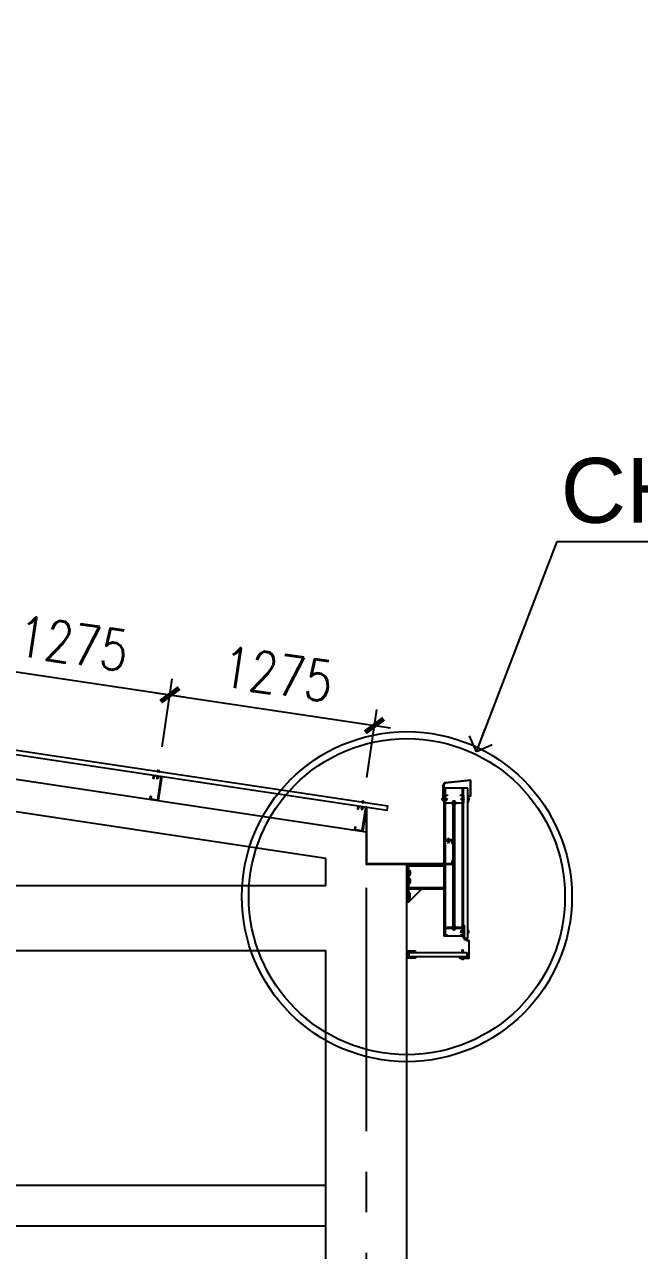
# Model space of a CAD drawing. Header units: inches. Extents: x 651127 to 1529722, y 768575 to 1021311.
# Drawn here: x 1069166 to 1072956, y 851147 to 858706 of the extents above; entities that cross this region are included whole.
import ezdxf
from ezdxf.enums import TextEntityAlignment as Align

# ---------------------------------------------------------------- set-up
doc = ezdxf.new("R2010")
doc.units = ezdxf.units.IN
doc.header["$LTSCALE"] = 1000
doc.header["$MEASUREMENT"] = 0
doc.linetypes.add('CENTER2', pattern=[1.125, 0.75, -0.125, 0.125, -0.125])
doc.layers.get('DEFPOINTS').update_dxf_attribs({"color": 8, "lineweight": 9})
for name, color, linetype in [('DWGshare.com_10', 7, 'Continuous'), ('DWGshare.com_19', 136, 'Continuous'), ('DWGshare.com_2', 147, 'Continuous'), ('DWGshare.com_3', 7, 'Continuous'), ('DWGshare.com_32', 253, 'Continuous'), ('DWGshare.com_33', 9, 'Continuous'), ('DWGshare.com_34', 1, 'Continuous'), ('DWGshare.com_35', 9, 'Continuous'), ('DWGshare.com_36', 2, 'Continuous'), ('DWGshare.com_4', 8, 'CENTER2')]:
    doc.layers.add(name, color=color, linetype=linetype)
doc.styles.add('DWGshare.com_14', font='romans.shx', dxfattribs={"width": 0.8})
doc.styles.add('DWGshare.com_4', font='romans.shx', dxfattribs={"width": 0.8})
doc.styles.add('DWGshare.com_6', font='VHELVEN.TTF')
doc.dimstyles.new('DWGshare.com_1', dxfattribs={"dimscale": 100, "dimtxt": 2.5, "dimasz": 1, "dimexe": 1, "dimexo": 1.5, "dimgap": 1, "dimtad": 1, "dimdec": 0, "dimzin": 0, "dimdsep": 46, "dimtxsty": 'DWGshare.com_4', "dimblk": 'DWGshare.com_1', "dimcen": 1.5, "dimdle": 1, "dimclrd": 256, "dimclre": 256, "dimclrt": 7, "dimadec": 0, "dimazin": 0, "dimtfac": 1, "dimtdec": 0, "dimtix": 1, "dimtmove": 2, "dimatfit": 3, "dimfxl": 1, "dimtolj": 1, "dimtzin": 0, "dimarcsym": 0})
doc.dimstyles.new('DWGshare.com_10', dxfattribs={"dimscale": 100, "dimtxt": 2.5, "dimasz": 1.5, "dimexe": 1.5, "dimexo": 1.5, "dimgap": 1, "dimtad": 1, "dimdec": 0, "dimzin": 0, "dimdsep": 46, "dimtxsty": 'DWGshare.com_14', "dimblk": 'DWGshare.com_1', "dimcen": 3, "dimdle": 1.5, "dimclrd": 252, "dimclre": 252, "dimclrt": 7, "dimadec": 0, "dimazin": 0, "dimtfac": 1, "dimtdec": 0, "dimtix": 1, "dimtmove": 2, "dimatfit": 3, "dimldrblk": 'DWGshare.com_13', "dimfxl": 1, "dimtolj": 1, "dimtzin": 0, "dimlwd": -1, "dimlwe": -1, "dimarcsym": 0})

# ---------------------------------------------------------------- blocks, each defined once
blk = doc.blocks.new('DWGshare.com_1')
at = {"color": 0, "linetype": 'ByBlock', "const_width": 0.3}
blk.add_lwpolyline([(-0.5, -0.5), (0.5, 0.5)], dxfattribs=at)
blk = doc.blocks.new('*D1242')
at = {"layer": 'DEFPOINTS', "color": 0, "transparency": 16777216}
for p in [(1070061.7, 854572.5), (1068730.7, 854293.7), (1069991.6, 854104.5)]:
    blk.add_point(p, dxfattribs=at)
at = {"layer": 'DWGshare.com_2', "lineweight": -2, "transparency": 16777216}
for p, q in [((1068752.9, 854442), (1068815.7, 854860.5)), ((1068702, 854776.4), (1070160.6, 854557.6)), ((1070013.8, 854252.9), (1070076.6, 854671.4))]:
    blk.add_line(p, q, dxfattribs=at)
at = {"layer": 'DWGshare.com_2', "lineweight": -2, "transparency": 16777216, "xscale": 100, "yscale": 100, "zscale": 100}
for p, rotation in [((1068800.8, 854761.6), 171.4692343901237), ((1070061.7, 854572.5), 351.4692343901237)]:
    blk.add_blockref('DWGshare.com_1', p, dxfattribs=dict(at, rotation=rotation))
at = {"layer": 'DWGshare.com_2', "color": 7, "transparency": 16777216, "insert": (1069464.7, 854889.5), "char_height": 250, "attachment_point": 5, "rotation": 351.46923, "style": 'DWGshare.com_4'}
blk.add_mtext('\\A1;1275', dxfattribs=at)
blk = doc.blocks.new('*D1243')
at = {"layer": 'DEFPOINTS', "color": 0, "transparency": 16777216}
for p in [(1071322.6, 854383.3), (1069991.6, 854104.5), (1071252.4, 853915.4)]:
    blk.add_point(p, dxfattribs=at)
at = {"layer": 'DWGshare.com_2', "lineweight": -2, "transparency": 16777216}
for p, q in [((1070013.8, 854252.9), (1070076.6, 854671.4)), ((1069962.8, 854587.3), (1071421.5, 854368.5)), ((1071274.7, 854063.7), (1071337.5, 854482.2))]:
    blk.add_line(p, q, dxfattribs=at)
at = {"layer": 'DWGshare.com_2', "lineweight": -2, "transparency": 16777216, "xscale": 100, "yscale": 100, "zscale": 100}
for p, rotation in [((1070061.7, 854572.5), 171.4692343901237), ((1071322.6, 854383.3), 351.4692343901237)]:
    blk.add_blockref('DWGshare.com_1', p, dxfattribs=dict(at, rotation=rotation))
at = {"layer": 'DWGshare.com_2', "color": 7, "transparency": 16777216, "insert": (1070725.6, 854700.4), "char_height": 250, "attachment_point": 5, "rotation": 351.46923, "style": 'DWGshare.com_4'}
blk.add_mtext('\\A1;1275', dxfattribs=at)
blk = doc.blocks.new('DWGshare.com_13')
at = {"color": 0, "linetype": 'ByBlock', "lineweight": -2}
for p, q in [((0, 0), (-1, 0)), ((-0.5, 0.5), (0, 0)), ((0, 0), (-0.5, -0.5))]:
    blk.add_line(p, q, dxfattribs=at)

msp = doc.modelspace()

# ---------------------------------------------------------------- linework, layer by layer
at = {"layer": 'DWGshare.com_3'}
for p, q in [((1039272.5, 858528.9), (1071272.5, 853728.9)), ((1071022.5, 853564.2), (1065047.5, 854460.4)), ((1071022.5, 853396.9), (1071022.5, 853564.2)), ((1071522.5, 843996.9), (1071522.5, 853528.5)), ((1065047.5, 853396.9), (1071022.5, 853396.9)), ((1065047.5, 852996.9), (1071022.5, 852996.9)), ((1071022.5, 843996.9), (1071022.5, 852996.9)), ((1071022.5, 851546.9), (1065047.5, 851546.9)), ((1071022.5, 851296.9), (1065047.5, 851296.9))]:
    msp.add_line(p, q, dxfattribs=at)
at = {"layer": 'DWGshare.com_32', "ltscale": 0.9}
for p, q in [((1071746.5, 853917.2), (1071746.5, 854017.9)), ((1071749.5, 854017.9), (1071749.5, 853772.1)), ((1071752.5, 853084), (1071752.5, 853996.9)), ((1071872.5, 853996.9), (1071752.5, 853996.9)), ((1071917.3, 854046.9), (1071758.2, 854030.9)), ((1071914.3, 854043.6), (1071758.5, 854027.9)), ((1071760.5, 853084), (1071760.5, 853996.9)), ((1071864.5, 853084), (1071864.5, 853996.9)), ((1071872.5, 853071.6), (1071872.5, 853996.9)), ((1071897.5, 853996.9), (1071872.5, 853996.9)), ((1071872.5, 853084), (1071872.5, 853996.9)), ((1071897.5, 853071.6), (1071897.5, 853996.9)), ((1071914.3, 853949.9), (1071914.3, 854043.6)), ((1071917.3, 853946.9), (1071917.3, 854046.9)), ((1071749.5, 853917.2), (1071746.5, 853917.2)), ((1071897.9, 853949.9), (1071897.9, 853908.7)), ((1071897.9, 853908.7), (1071900.9, 853908.7)), ((1071900.9, 853946.9), (1071900.9, 853908.7)), ((1071532.5, 853524.5), (1071522.5, 853524.5)), ((1071752.5, 853524.5), (1071532.5, 853524.5)), ((1071532.5, 853524.5), (1071532.5, 853294.5)), ((1071533.2, 853466.5), (1071521, 853466.5)), ((1071533.2, 853482.5), (1071521.4, 853482.5)), ((1071752.5, 853516.5), (1071532.5, 853516.5)), ((1071532.5, 853460.8), (1071532.5, 853488.3)), ((1071533.2, 853488.3), (1071532.5, 853488.3)), ((1071533.2, 853460.8), (1071532.5, 853460.8)), ((1071533.2, 853490.5), (1071542.1, 853490.5)), ((1071533.2, 853458.5), (1071533.2, 853490.5)), ((1071542.1, 853482), (1071533.2, 853482)), ((1071542.1, 853467), (1071533.2, 853467)), ((1071542.1, 853458.5), (1071533.2, 853458.5)), ((1071543.8, 853486.3), (1071543.8, 853462.8)), ((1071533.2, 853416.5), (1071521, 853416.5)), ((1071533.2, 853432.5), (1071521.4, 853432.5)), ((1071532.5, 853410.8), (1071532.5, 853438.3)), ((1071533.2, 853438.3), (1071532.5, 853438.3)), ((1071533.2, 853410.8), (1071532.5, 853410.8)), ((1071752.5, 853382.5), (1071532.5, 853382.5)), ((1071752.5, 853374.5), (1071532.5, 853374.5)), ((1071532.5, 853294.5), (1071612.5, 853374.5)), ((1071533.2, 853440.5), (1071542.1, 853440.5)), ((1071533.2, 853408.5), (1071533.2, 853440.5)), ((1071542.1, 853432), (1071533.2, 853432)), ((1071542.1, 853417), (1071533.2, 853417)), ((1071542.1, 853408.5), (1071533.2, 853408.5)), ((1071543.8, 853436.3), (1071543.8, 853412.8)), ((1071533.2, 853342.5), (1071521, 853342.5)), ((1071533.2, 853326.5), (1071521.4, 853326.5)), ((1071532.5, 853294.5), (1071522.5, 853294.5)), ((1071533.2, 853348.3), (1071532.5, 853348.3)), ((1071532.5, 853348.3), (1071532.5, 853320.8)), ((1071533.2, 853320.8), (1071532.5, 853320.8)), ((1071533.2, 853350.5), (1071533.2, 853318.5)), ((1071542.1, 853350.5), (1071533.2, 853350.5)), ((1071542.1, 853342), (1071533.2, 853342)), ((1071542.1, 853327), (1071533.2, 853327)), ((1071533.2, 853318.5), (1071542.1, 853318.5)), ((1071543.8, 853322.8), (1071543.8, 853346.3)), ((1071872.5, 853084), (1071752.5, 853084)), ((1071872.5, 853071.6), (1071897.5, 853071.6)), ((1071534.1, 852984), (1071892.4, 852984)), ((1071534.1, 852984), (1071534.1, 852959)), ((1071534.1, 852959), (1071892.4, 852959)), ((1071892.4, 852984), (1071892.4, 852959))]:
    msp.add_line(p, q, dxfattribs=at)
at = {"layer": 'DWGshare.com_32', "ltscale": 100}
for p, q in [((1071914.3, 853949.9), (1071897.9, 853949.9)), ((1071917.3, 853946.9), (1071900.9, 853946.9)), ((1071522.5, 852994.5), (1071575.5, 852994.5)), ((1071522.5, 852948.5), (1071522.5, 852994.5)), ((1071575.5, 852994.5), (1071575.5, 852991.5)), ((1071575.5, 852948.5), (1071522.5, 852948.5)), ((1071525.5, 852951.5), (1071525.5, 852991.5)), ((1071525.5, 852991.5), (1071575.5, 852991.5)), ((1071575.5, 852951.5), (1071525.5, 852951.5)), ((1071575.5, 852951.5), (1071575.5, 852948.5))]:
    msp.add_line(p, q, dxfattribs=at)
at = {"layer": 'DWGshare.com_32', "ltscale": 0.9}
for points in [[(1069945.8, 853948.1), (1069943.3, 853931.3), (1069986.8, 853924.8), (1070008.2, 854067.2), (1069964.7, 854073.7), (1069962.2, 854056.9), (1069959.2, 854057.4), (1069962.2, 854077.2), (1070011.6, 854069.7), (1069989.4, 853921.4), (1069939.9, 853928.8), (1069942.9, 853948.6)], [(1071772.5, 853951.3), (1071755.5, 853951.3), (1071755.5, 853907.3), (1071869.5, 853907.3), (1071869.5, 853951.3), (1071852.5, 853951.3), (1071852.5, 853954.3), (1071872.5, 853954.3), (1071872.5, 853904.3), (1071752.5, 853904.3), (1071752.5, 853954.3), (1071772.5, 853954.3)], [(1071206.7, 853759), (1071204.2, 853742.2), (1071247.7, 853735.7), (1071269.1, 853878.1), (1071225.6, 853884.6), (1071223.1, 853867.8), (1071220.1, 853868.2), (1071223.1, 853888), (1071272.5, 853880.6), (1071250.3, 853732.3), (1071200.8, 853739.7), (1071203.8, 853759.5)], [(1071799.5, 853548.5), (1071799.5, 853531.5), (1071755.5, 853531.5), (1071755.5, 853675.5), (1071799.5, 853675.5), (1071799.5, 853658.5), (1071802.5, 853658.5), (1071802.5, 853678.5), (1071752.5, 853678.5), (1071752.5, 853528.5), (1071802.5, 853528.5), (1071802.5, 853548.5)], [(1071878, 853067.6), (1071878, 853147.7), (1071875, 853147.7), (1071875, 853065.7), (1071904.1, 853052.9), (1071904.1, 852952.9), (1071850.3, 852952.9), (1071846.2, 852959), (1071843.7, 852957.3), (1071848.8, 852949.9), (1071907.1, 852949.9), (1071907.1, 853054.9)], [(1071772.5, 853090.1), (1071755.5, 853090.1), (1071755.5, 853134.1), (1071869.5, 853134.1), (1071869.5, 853090.1), (1071852.5, 853090.1), (1071852.5, 853087.1), (1071872.5, 853087.1), (1071872.5, 853137.1), (1071752.5, 853137.1), (1071752.5, 853087.1), (1071772.5, 853087.1)]]:
    msp.add_lwpolyline(points, close=True, dxfattribs=at)
msp.add_lwpolyline([(1071272.5, 853880.6), (1071272.5, 853528.5), (1071752.5, 853528.5), (1071752.5, 853946.9), (1071749.5, 853946.9), (1071749.5, 853531.5), (1071275.5, 853531.5), (1071275.5, 853880.6), (1071272.5, 853880.6)], dxfattribs=at)
for centre, radius, start, end in [((1071759.5, 854017.9), 13, 95.75881, 180), ((1071759.5, 854017.9), 10, 95.75881, 180), ((1071537.9, 853486.3), 5.95, 314.51051, 45.48949), ((1071527.1, 853474.5), 16.7, 333.32156, 26.67844), ((1071537.9, 853462.8), 5.95, 314.51051, 45.48949), ((1071543.8, 853482), 6.866e-13, 214.3461, 208.21321), ((1071537.9, 853436.3), 5.95, 314.51051, 45.48949), ((1071527.1, 853424.5), 16.7, 333.32156, 26.67844), ((1071537.9, 853412.8), 5.95, 314.51051, 45.48949), ((1071543.8, 853432), 6.866e-13, 214.3461, 208.21321), ((1071537.9, 853346.3), 5.95, 314.51051, 45.48949), ((1071527.1, 853334.5), 16.7, 333.32156, 26.67844), ((1071537.9, 853322.8), 5.95, 314.51051, 45.48949), ((1071543.8, 853327), 6.866e-13, 151.78679, 145.6539)]:
    msp.add_arc(centre, radius, start, end, dxfattribs=at)
at = {"layer": 'DWGshare.com_33', "color": 5}
msp.add_lwpolyline([(1039272.5, 858680.6), (1071401.1, 853861.3), (1071404.8, 853886), (1039272.5, 858705.9)], dxfattribs=at)
at = {"layer": 'DWGshare.com_34', "ltscale": 100}
for radius in [1017.4, 974.7]:
    msp.add_circle((1071522.5, 853328.2), radius, dxfattribs=at)
at = {"layer": 'DWGshare.com_35'}
for p, q in [((1069981.9, 854065.7), (1069980.6, 854057.1)), ((1069980.6, 854057.1), (1069983.8, 854052.8)), ((1069980.6, 854057.1), (1069981.8, 854056.9)), ((1069981.5, 854066.2), (1069982, 854066.6)), ((1069981.5, 854066.2), (1069983.1, 854065.7)), ((1069981.5, 854066.2), (1069981.9, 854065.7)), ((1069981.6, 854068.4), (1069982.4, 854069)), ((1069981.6, 854068.4), (1069990.3, 854065.5)), ((1069981.6, 854068.4), (1069982.2, 854067.6)), ((1069983.1, 854065.7), (1069981.8, 854056.9)), ((1069981.8, 854056.9), (1069983.8, 854052.8)), ((1069981.9, 854070.7), (1069982.3, 854071)), ((1069981.9, 854070.7), (1069990.6, 854067.7)), ((1069981.9, 854070.7), (1069982.5, 854069.8)), ((1069983.1, 854065.7), (1069981.9, 854065.7)), ((1069982.2, 854067.6), (1069982, 854066.6)), ((1069983.1, 854065.7), (1069982, 854066.6)), ((1069982.2, 854067.6), (1069989.4, 854064.9)), ((1069982.5, 854069.8), (1069982.4, 854069)), ((1069982.4, 854069), (1069989.6, 854066.3)), ((1069982.5, 854069.8), (1069989.8, 854067.1)), ((1069983.1, 854065.7), (1069983.8, 854052.8)), ((1069983.8, 854100.2), (1069983.7, 854099.5)), ((1069983.7, 854099.5), (1069997.6, 854097.4)), ((1069983.8, 854100.2), (1069997.7, 854098.1)), ((1069988.1, 854055.9), (1069983.8, 854052.8)), ((1069985.2, 854104.8), (1069984.5, 854100.1)), ((1069984.5, 854070.6), (1069990, 854068.6)), ((1069985.3, 854099.2), (1069985.3, 854099)), ((1069985.3, 854099), (1069995.9, 854097.4)), ((1069996.1, 854103.9), (1069987, 854105.2)), ((1069988.5, 854104.3), (1069987.8, 854099.6)), ((1069989.4, 854064.9), (1069988.1, 854055.9)), ((1069990.3, 854065.5), (1069989.4, 854064.9)), ((1069989.8, 854067.1), (1069989.6, 854066.3)), ((1069990.3, 854065.5), (1069989.6, 854066.3)), ((1069990.6, 854067.7), (1069989.8, 854067.1)), ((1069990.1, 854069.4), (1069990, 854068.6)), ((1069990.6, 854067.7), (1069990, 854068.6)), ((1069990.6, 854069.7), (1069990.1, 854069.4)), ((1069994.4, 854103.4), (1069993.7, 854098.7)), ((1069996, 854097.6), (1069995.9, 854097.4)), ((1069997, 854098.2), (1069997.7, 854102.9)), ((1069997.6, 854097.4), (1069997.7, 854098.1)), ((1071244.7, 853911.1), (1071244.6, 853910.3)), ((1071244.6, 853910.3), (1071258.5, 853908.3)), ((1071244.7, 853911.1), (1071258.6, 853909)), ((1071246.1, 853915.6), (1071245.4, 853911)), ((1071246.2, 853910.1), (1071246.1, 853909.8)), ((1071246.1, 853909.8), (1071256.8, 853908.2)), ((1071257, 853914.7), (1071247.9, 853916.1)), ((1071249.4, 853915.1), (1071248.7, 853910.5)), ((1071255.3, 853914.3), (1071254.6, 853909.6)), ((1071256.9, 853908.5), (1071256.8, 853908.2)), ((1071257.9, 853909.1), (1071258.6, 853913.8)), ((1071258.5, 853908.3), (1071258.6, 853909)), ((1071740.1, 853924.7), (1071740.1, 853933.9)), ((1071740.8, 853935.6), (1071745.5, 853935.6)), ((1071740.8, 853932.3), (1071745.5, 853932.3)), ((1071740.8, 853926.3), (1071745.5, 853926.3)), ((1071745.5, 853923), (1071740.8, 853923)), ((1071745.5, 853936.3), (1071745.5, 853922.2)), ((1071745.5, 853936.3), (1071746.2, 853936.3)), ((1071746.2, 853922.2), (1071745.5, 853922.2)), ((1071746.2, 853936.3), (1071746.2, 853922.2)), ((1071746.2, 853934.7), (1071746.5, 853934.7)), ((1071746.2, 853923.9), (1071746.5, 853923.9)), ((1071746.5, 853934.7), (1071746.5, 853923.9)), ((1071756.2, 853933.8), (1071755.9, 853933.5)), ((1071755.9, 853931.3), (1071757.1, 853925.5)), ((1071755.9, 853925.1), (1071756.3, 853925.5)), ((1071756.2, 853933.8), (1071757.8, 853924.8)), ((1071756.2, 853933.8), (1071756.9, 853933.1)), ((1071756.3, 853925.5), (1071757.1, 853925.5)), ((1071756.9, 853933.1), (1071758.5, 853925.5)), ((1071756.9, 853933.1), (1071757.7, 853933.1)), ((1071757.8, 853924.8), (1071757.1, 853925.5)), ((1071758.5, 853933.8), (1071757.7, 853933.1)), ((1071757.7, 853933.1), (1071759.3, 853925.5)), ((1071757.8, 853924.8), (1071758.5, 853925.5)), ((1071758.5, 853933.8), (1071760.1, 853924.8)), ((1071758.5, 853933.8), (1071759.2, 853933.1)), ((1071758.5, 853925.5), (1071759.3, 853925.5)), ((1071759.2, 853933.1), (1071760.8, 853925.5)), ((1071759.2, 853933.1), (1071760.3, 853933.1)), ((1071760.1, 853924.8), (1071759.3, 853925.5)), ((1071760.1, 853924.8), (1071760.8, 853925.5)), ((1071760.7, 853933.5), (1071760.3, 853933.1)), ((1071761, 853931.9), (1071760.3, 853933.1)), ((1071760.7, 853933.5), (1071761, 853931.9)), ((1071760.7, 853933.5), (1071761.1, 853933.1)), ((1071760.8, 853925.5), (1071769.9, 853925.5)), ((1071761, 853931.9), (1071761.1, 853933.1)), ((1071761, 853931.9), (1071773.7, 853929.3)), ((1071761, 853931.9), (1071769.9, 853931.9)), ((1071761.1, 853933.1), (1071769.9, 853933.1)), ((1071769.9, 853933.1), (1071773.7, 853929.3)), ((1071769.9, 853933.1), (1071769.9, 853931.9)), ((1071769.9, 853931.9), (1071773.7, 853929.3)), ((1071769.9, 853925.5), (1071773.7, 853929.3)), ((1071858.7, 853933.1), (1071854.9, 853929.3)), ((1071858.7, 853931.9), (1071854.9, 853929.3)), ((1071867.6, 853931.9), (1071854.9, 853929.3)), ((1071858.7, 853925.5), (1071854.9, 853929.3)), ((1071858.7, 853933.1), (1071858.7, 853931.9)), ((1071867.5, 853933.1), (1071858.7, 853933.1)), ((1071867.6, 853931.9), (1071858.7, 853931.9)), ((1071867.8, 853925.5), (1071858.7, 853925.5)), ((1071867.9, 853933.5), (1071867.5, 853933.1)), ((1071867.6, 853931.9), (1071867.5, 853933.1)), ((1071867.9, 853933.5), (1071867.6, 853931.9)), ((1071867.6, 853931.9), (1071868.3, 853933.1)), ((1071869.4, 853933.1), (1071867.8, 853925.5)), ((1071868.5, 853924.8), (1071867.8, 853925.5)), ((1071867.9, 853933.5), (1071868.3, 853933.1)), ((1071869.4, 853933.1), (1071868.3, 853933.1)), ((1071870.1, 853933.8), (1071868.5, 853924.8)), ((1071868.5, 853924.8), (1071869.3, 853925.5)), ((1071870.9, 853933.1), (1071869.3, 853925.5)), ((1071870.1, 853925.5), (1071869.3, 853925.5)), ((1071870.1, 853933.8), (1071869.4, 853933.1)), ((1071870.1, 853933.8), (1071870.9, 853933.1)), ((1071871.7, 853933.1), (1071870.1, 853925.5)), ((1071870.8, 853924.8), (1071870.1, 853925.5)), ((1071872.4, 853933.8), (1071870.8, 853924.8)), ((1071870.8, 853924.8), (1071871.5, 853925.5)), ((1071871.7, 853933.1), (1071870.9, 853933.1)), ((1071872.7, 853931.3), (1071871.5, 853925.5)), ((1071872.3, 853925.5), (1071871.5, 853925.5)), ((1071872.4, 853933.8), (1071871.7, 853933.1)), ((1071872.7, 853925.1), (1071872.3, 853925.5)), ((1071872.4, 853933.8), (1071872.7, 853933.5)), ((1071901.1, 853934.7), (1071900.9, 853934.7)), ((1071900.9, 853934.7), (1071900.9, 853923.9)), ((1071901.1, 853923.9), (1071900.9, 853923.9)), ((1071901.9, 853936.3), (1071901.1, 853936.3)), ((1071901.1, 853936.3), (1071901.1, 853922.2)), ((1071901.1, 853922.2), (1071901.9, 853922.2)), ((1071901.9, 853936.3), (1071901.9, 853922.2)), ((1071906.6, 853935.6), (1071901.9, 853935.6)), ((1071906.6, 853932.3), (1071901.9, 853932.3)), ((1071906.6, 853926.3), (1071901.9, 853926.3)), ((1071901.9, 853923), (1071906.6, 853923)), ((1071907.3, 853924.7), (1071907.3, 853933.9)), ((1071242.8, 853876.6), (1071241.5, 853867.9)), ((1071241.5, 853867.9), (1071244.7, 853863.6)), ((1071241.5, 853867.9), (1071242.7, 853867.7)), ((1071242.4, 853877.1), (1071242.9, 853877.4)), ((1071242.4, 853877.1), (1071244, 853876.5)), ((1071242.4, 853877.1), (1071242.8, 853876.6)), ((1071242.5, 853879.3), (1071243.3, 853879.9)), ((1071242.5, 853879.3), (1071251.1, 853876.4)), ((1071242.5, 853879.3), (1071243.1, 853878.5)), ((1071244, 853876.5), (1071242.7, 853867.7)), ((1071242.7, 853867.7), (1071244.7, 853863.6)), ((1071242.8, 853881.5), (1071243.2, 853881.8)), ((1071242.8, 853881.5), (1071251.5, 853878.6)), ((1071242.8, 853881.5), (1071243.4, 853880.7)), ((1071244, 853876.5), (1071242.8, 853876.6)), ((1071243.1, 853878.5), (1071242.9, 853877.4)), ((1071244, 853876.5), (1071242.9, 853877.4)), ((1071243.1, 853878.5), (1071250.3, 853875.8)), ((1071243.4, 853880.7), (1071243.3, 853879.9)), ((1071243.3, 853879.9), (1071250.5, 853877.2)), ((1071243.4, 853880.7), (1071250.7, 853878)), ((1071244, 853876.5), (1071244.7, 853863.6)), ((1071249, 853866.8), (1071244.7, 853863.6)), ((1071245.4, 853881.5), (1071250.9, 853879.4)), ((1071250.3, 853875.8), (1071249, 853866.8)), ((1071251.1, 853876.4), (1071250.3, 853875.8)), ((1071250.7, 853878), (1071250.5, 853877.2)), ((1071251.1, 853876.4), (1071250.5, 853877.2)), ((1071251.5, 853878.6), (1071250.7, 853878)), ((1071251, 853880.2), (1071250.9, 853879.4)), ((1071251.5, 853878.6), (1071250.9, 853879.4)), ((1071251.5, 853880.6), (1071251, 853880.2)), ((1071784.6, 853679.6), (1071770.5, 853679.6)), ((1071784.6, 853678.8), (1071770.5, 853678.8)), ((1071782.9, 853678.5), (1071772.1, 853678.5)), ((1071772.9, 853685), (1071782.1, 853685)), ((1071782, 853675.2), (1071773, 853673.6)), ((1071782, 853673), (1071773, 853671.4)), ((1071779.5, 853675.5), (1071773.7, 853674.3)), ((1071781.3, 853674.5), (1071773.7, 853672.9)), ((1071781.3, 853673.7), (1071773.7, 853672.1)), ((1071781.3, 853672.2), (1071773.7, 853670.6)), ((1071780.5, 853684.3), (1071780.5, 853679.6)), ((1071782, 853675.2), (1071781.3, 853674.5)), ((1071781.3, 853674.5), (1071781.3, 853673.7)), ((1071782, 853673), (1071781.3, 853673.7)), ((1071782, 853673), (1071781.3, 853672.2)), ((1071781.3, 853672.2), (1071781.3, 853671.2)), ((1071782, 853675.2), (1071781.7, 853675.5)), ((1071782.9, 853678.8), (1071782.9, 853678.5)), ((1071783.8, 853684.3), (1071783.8, 853679.6)), ((1071784.6, 853679.6), (1071784.6, 853678.8)), ((1071773.7, 853661.5), (1071777.5, 853657.8)), ((1071780.1, 853670.4), (1071777.5, 853657.8)), ((1071781.3, 853661.5), (1071777.5, 853657.8)), ((1071780.1, 853661.5), (1071777.5, 853657.8)), ((1071780.1, 853670.4), (1071781.3, 853671.2)), ((1071781.7, 853670.7), (1071780.1, 853670.4)), ((1071780.1, 853670.4), (1071781.3, 853670.3)), ((1071780.1, 853670.4), (1071780.1, 853661.5)), ((1071781.3, 853661.5), (1071780.1, 853661.5)), ((1071781.7, 853670.7), (1071781.3, 853671.2)), ((1071781.7, 853670.7), (1071781.3, 853670.3)), ((1071781.3, 853670.3), (1071781.3, 853661.5)), ((1071855.4, 853115.9), (1071851.6, 853112.1)), ((1071864.3, 853114.6), (1071851.6, 853112.1)), ((1071855.4, 853114.6), (1071851.6, 853112.1)), ((1071855.4, 853108.3), (1071851.6, 853112.1)), ((1071864.1, 853115.9), (1071855.4, 853115.9)), ((1071855.4, 853115.9), (1071855.4, 853114.6)), ((1071864.3, 853114.6), (1071855.4, 853114.6)), ((1071864.4, 853108.3), (1071855.4, 853108.3)), ((1071864.5, 853116.3), (1071864.1, 853115.9)), ((1071864.3, 853114.6), (1071864.1, 853115.9)), ((1071864.5, 853116.3), (1071864.3, 853114.6)), ((1071864.3, 853114.6), (1071865, 853115.9)), ((1071866.1, 853115.9), (1071864.4, 853108.3)), ((1071865.2, 853107.6), (1071864.4, 853108.3)), ((1071864.5, 853116.3), (1071865, 853115.9)), ((1071866.1, 853115.9), (1071865, 853115.9)), ((1071866.8, 853116.6), (1071865.2, 853107.6)), ((1071865.2, 853107.6), (1071865.9, 853108.3)), ((1071867.5, 853115.9), (1071865.9, 853108.3)), ((1071866.7, 853108.3), (1071865.9, 853108.3)), ((1071866.8, 853116.6), (1071866.1, 853115.9)), ((1071868.3, 853115.9), (1071866.7, 853108.3)), ((1071867.4, 853107.6), (1071866.7, 853108.3)), ((1071866.8, 853116.6), (1071867.5, 853115.9)), ((1071869, 853116.6), (1071867.4, 853107.6)), ((1071867.4, 853107.6), (1071868.1, 853108.3)), ((1071868.3, 853115.9), (1071867.5, 853115.9)), ((1071869.4, 853114.1), (1071868.1, 853108.3)), ((1071868.9, 853108.3), (1071868.1, 853108.3)), ((1071869, 853116.6), (1071868.3, 853115.9)), ((1071869.4, 853107.9), (1071868.9, 853108.3)), ((1071869, 853116.6), (1071869.4, 853116.2)), ((1071897.5, 853117.5), (1071897.5, 853106.7)), ((1071897.8, 853117.5), (1071897.5, 853117.5)), ((1071897.8, 853106.7), (1071897.5, 853106.7)), ((1071897.8, 853119.1), (1071897.8, 853105)), ((1071898.5, 853119.1), (1071897.8, 853119.1)), ((1071897.8, 853105), (1071898.5, 853105)), ((1071898.5, 853119.1), (1071898.5, 853105)), ((1071903.2, 853118.4), (1071898.5, 853118.4)), ((1071903.2, 853115), (1071898.5, 853115)), ((1071903.2, 853109.1), (1071898.5, 853109.1)), ((1071898.5, 853105.8), (1071903.2, 853105.8)), ((1071903.9, 853107.5), (1071903.9, 853116.7)), ((1071862.7, 852998), (1071866.5, 853001.8)), ((1071862.7, 852988.9), (1071862.7, 852998)), ((1071870.3, 852998), (1071866.5, 853001.8)), ((1071869.1, 852998), (1071866.5, 853001.8)), ((1071869.1, 852989.1), (1071866.5, 853001.8)), ((1071870.3, 852998), (1071869.1, 852998)), ((1071869.1, 852989.1), (1071869.1, 852998)), ((1071870.3, 852989.2), (1071870.3, 852998)), ((1071525.8, 852976.9), (1071525.5, 852976.9)), ((1071525.5, 852976.9), (1071525.5, 852966.1)), ((1071525.8, 852966.1), (1071525.5, 852966.1)), ((1071526.5, 852978.5), (1071525.8, 852978.5)), ((1071525.8, 852978.5), (1071525.8, 852964.4)), ((1071525.8, 852964.4), (1071526.5, 852964.4)), ((1071526.5, 852978.5), (1071526.5, 852964.4)), ((1071531.2, 852977.8), (1071526.5, 852977.8)), ((1071531.2, 852974.4), (1071526.5, 852974.4)), ((1071531.2, 852968.5), (1071526.5, 852968.5)), ((1071526.5, 852965.2), (1071531.2, 852965.2)), ((1071531.9, 852966.8), (1071531.9, 852976.1)), ((1071873.6, 852949.6), (1071859.5, 852949.6)), ((1071859.5, 852949.6), (1071859.5, 852948.9)), ((1071873.6, 852948.9), (1071859.5, 852948.9)), ((1071860.2, 852948.9), (1071860.2, 852944.2)), ((1071861.1, 852949.6), (1071861.1, 852949.9)), ((1071871.9, 852949.9), (1071861.1, 852949.9)), ((1071861.9, 852943.5), (1071871.2, 852943.5)), ((1071862, 852988.2), (1071862.7, 852988.9)), ((1071862, 852988.2), (1071862.7, 852987.4)), ((1071871, 852986.6), (1071862, 852988.2)), ((1071862, 852985.9), (1071862.7, 852986.6)), ((1071862, 852985.9), (1071862.7, 852985.2)), ((1071871, 852984.3), (1071862, 852985.9)), ((1071862.3, 852984), (1071862.7, 852984.4)), ((1071870.3, 852987.3), (1071862.7, 852988.9)), ((1071862.7, 852986.6), (1071862.7, 852987.4)), ((1071870.3, 852985.8), (1071862.7, 852987.4)), ((1071870.3, 852985), (1071862.7, 852986.6)), ((1071862.7, 852984.4), (1071862.7, 852985.2)), ((1071868.5, 852984), (1071862.7, 852985.2)), ((1071863.6, 852944.2), (1071863.6, 852948.9)), ((1071869.1, 852989.1), (1071870.3, 852989.2)), ((1071870.7, 852988.8), (1071869.1, 852989.1)), ((1071869.1, 852989.1), (1071870.3, 852988.4)), ((1071869.5, 852944.2), (1071869.5, 852948.9)), ((1071870.7, 852988.8), (1071870.3, 852989.2)), ((1071870.7, 852988.8), (1071870.3, 852988.4)), ((1071870.3, 852987.3), (1071870.3, 852988.4)), ((1071871, 852986.6), (1071870.3, 852987.3)), ((1071871, 852986.6), (1071870.3, 852985.8)), ((1071870.3, 852985), (1071870.3, 852985.8)), ((1071871, 852984.3), (1071870.3, 852985)), ((1071871, 852984.3), (1071870.7, 852984)), ((1071871.9, 852949.6), (1071871.9, 852949.9)), ((1071872.8, 852944.2), (1071872.8, 852948.9)), ((1071873.6, 852948.9), (1071873.6, 852949.6))]:
    msp.add_line(p, q, dxfattribs=at)
for centre, radius, start, end in [((1069986.6, 854102.9), 2.34, 35.97974, 126.95873), ((1069990.6, 854098), 6.58, 54.79079, 108.14767), ((1069995.8, 854101.5), 2.34, 35.97974, 126.95873), ((1069994.5, 854104.1), 2.703e-13, 233.25602, 227.12314), ((1071247.5, 853913.8), 2.34, 35.97974, 126.95873), ((1071251.5, 853908.9), 6.58, 54.79079, 108.14767), ((1071256.7, 853912.4), 2.34, 35.97974, 126.95873), ((1071255.4, 853915), 2.703e-13, 233.25602, 227.12314), ((1071742.4, 853933.9), 2.34, 134.51051, 225.48949), ((1071746.7, 853929.3), 6.58, 153.32156, 206.67844), ((1071740.1, 853926.3), 2.703e-13, 34.3461, 28.21321), ((1071742.4, 853924.7), 2.34, 134.51051, 225.48949), ((1071905, 853933.9), 2.34, 314.51051, 45.48949), ((1071900.7, 853929.3), 6.58, 333.32156, 26.67844), ((1071905, 853924.7), 2.34, 314.51051, 45.48949), ((1071907.3, 853926.3), 2.703e-13, 151.78679, 145.6539), ((1071777.5, 853678.4), 6.58, 63.32156, 116.67844), ((1071782.1, 853682.6), 2.34, 44.51051, 135.48949), ((1071901.6, 853116.7), 2.34, 314.51051, 45.48949), ((1071897.4, 853112.1), 6.58, 333.32156, 26.67844), ((1071901.6, 853107.5), 2.34, 314.51051, 45.48949), ((1071903.9, 853109.1), 2.703e-13, 151.78679, 145.6539), ((1071529.6, 852976.1), 2.34, 314.51051, 45.48949), ((1071525.4, 852971.5), 6.58, 333.32156, 26.67844), ((1071529.6, 852966.8), 2.34, 314.51051, 45.48949), ((1071531.9, 852968.5), 2.703e-13, 151.78679, 145.6539), ((1071861.9, 852945.8), 2.34, 224.51051, 315.48949), ((1071866.5, 852950.1), 6.58, 243.32156, 296.67844), ((1071863.6, 852943.5), 2.703e-13, 61.78679, 55.6539), ((1071871.2, 852945.8), 2.34, 224.51051, 315.48949)]:
    msp.add_arc(centre, radius, start, end, dxfattribs=at)
for points in [[(1069983.1, 854065.7), (1069983.6, 854065.9), (1069985.2, 854066.9), (1069988.3, 854065.1), (1069988.8, 854062.2), (1069988.7, 854060.7), (1069988.7, 854060.1)], [(1071761, 853931.9), (1071760.6, 853931.5), (1071759.4, 853930), (1071760.8, 853926.6), (1071763.6, 853925.7), (1071765.1, 853925.6), (1071765.7, 853925.5)], [(1071867.6, 853931.9), (1071868, 853931.5), (1071869.2, 853930), (1071867.8, 853926.6), (1071865, 853925.7), (1071863.5, 853925.6), (1071862.9, 853925.5)], [(1071244, 853876.5), (1071244.5, 853876.8), (1071246.1, 853877.8), (1071249.2, 853875.9), (1071249.7, 853873.1), (1071249.6, 853871.6), (1071249.6, 853871)], [(1071780.1, 853670.4), (1071779.7, 853670.8), (1071778.2, 853672), (1071774.9, 853670.6), (1071773.9, 853667.9), (1071773.8, 853666.3), (1071773.7, 853665.8)], [(1071864.3, 853114.6), (1071864.6, 853114.2), (1071865.8, 853112.8), (1071864.4, 853109.4), (1071861.7, 853108.5), (1071860.2, 853108.4), (1071859.6, 853108.3)], [(1071869.1, 852989.1), (1071868.7, 852988.7), (1071867.3, 852987.5), (1071863.9, 852988.9), (1071862.9, 852991.7), (1071862.8, 852993.2), (1071862.7, 852993.8)]]:
    msp.add_open_spline(points, degree=3, knots=[0, 0, 0, 0, 1.523162, 5.467541, 8.216002, 10.013892, 10.013892, 10.013892, 10.013892], dxfattribs=at)
at = {"layer": 'DWGshare.com_36'}
for p, q in [((1071802.9, 853913.3), (1071802.9, 853907.7)), ((1071802.9, 853907.7), (1071822.9, 853907.7)), ((1071802.9, 853903.9), (1071822.9, 853903.9)), ((1071802.9, 853898.3), (1071802.9, 853903.9)), ((1071820.2, 853914.4), (1071805.5, 853914.4)), ((1071807.9, 853915.7), (1071808.5, 853916.4)), ((1071807.9, 853915.7), (1071808.5, 853915.1)), ((1071807.9, 853914.5), (1071808.5, 853915.1)), ((1071807.9, 853914.5), (1071808, 853914.4)), ((1071808.2, 853913.3), (1071808.2, 853907.7)), ((1071808.2, 853898.3), (1071808.2, 853903.9)), ((1071808.5, 853917.2), (1071817.1, 853917.2)), ((1071808.5, 853916.4), (1071808.5, 853917.2)), ((1071812.9, 853916.9), (1071808.5, 853916.4)), ((1071817.2, 853916.1), (1071808.5, 853915.1)), ((1071817.2, 853914.9), (1071813, 853914.4)), ((1071817.6, 853916.4), (1071817.1, 853917.2)), ((1071817.6, 853916.4), (1071817.2, 853916.1)), ((1071817.9, 853915.5), (1071817.2, 853916.1)), ((1071817.9, 853915.5), (1071817.2, 853914.9)), ((1071817.7, 853914.4), (1071817.2, 853914.9)), ((1071817.6, 853913.3), (1071817.6, 853907.7)), ((1071817.6, 853898.3), (1071817.6, 853903.9)), ((1071822.9, 853907.7), (1071822.9, 853913.3)), ((1071822.9, 853903.9), (1071822.9, 853898.3)), ((1071820.2, 853897.2), (1071805.5, 853897.2)), ((1071807.5, 853149.5), (1071807.5, 853897.2)), ((1071807.9, 853896.9), (1071808.2, 853897.2)), ((1071807.9, 853896.9), (1071808.5, 853896.3)), ((1071807.9, 853895.7), (1071808.5, 853896.3)), ((1071807.9, 853895.7), (1071808.5, 853895)), ((1071807.9, 853894.4), (1071808.5, 853895)), ((1071807.9, 853894.4), (1071808.5, 853893.8)), ((1071807.9, 853893.2), (1071808.5, 853893.8)), ((1071807.9, 853893.2), (1071808.5, 853892.5)), ((1071807.9, 853891.9), (1071808.5, 853892.5)), ((1071816.7, 853897.2), (1071808.5, 853896.3)), ((1071817.2, 853896), (1071808.5, 853895)), ((1071817.2, 853894.8), (1071808.5, 853893.8)), ((1071817.2, 853893.5), (1071808.5, 853892.5)), ((1071817.2, 853892.3), (1071811, 853891.7)), ((1071817.9, 853896.7), (1071817.2, 853896)), ((1071817.9, 853895.4), (1071817.2, 853896)), ((1071817.9, 853895.4), (1071817.2, 853894.8)), ((1071817.9, 853894.2), (1071817.2, 853894.8)), ((1071817.9, 853894.2), (1071817.2, 853893.5)), ((1071817.9, 853892.9), (1071817.2, 853893.5)), ((1071817.9, 853892.9), (1071817.2, 853892.3)), ((1071817.9, 853891.7), (1071817.2, 853892.3)), ((1071817.9, 853896.7), (1071817.3, 853897.2)), ((1071817.5, 853149.7), (1071817.5, 853891.7)), ((1071802.5, 853143.1), (1071802.5, 853137.5)), ((1071819.9, 853144.2), (1071805.2, 853144.2)), ((1071807.5, 853149.5), (1071808.1, 853148.8)), ((1071807.5, 853148.2), (1071808.1, 853148.8)), ((1071807.5, 853148.2), (1071808.1, 853147.6)), ((1071807.5, 853147), (1071808.1, 853147.6)), ((1071807.5, 853147), (1071808.1, 853146.3)), ((1071807.5, 853145.7), (1071808.1, 853146.3)), ((1071807.5, 853145.7), (1071808.1, 853145.1)), ((1071807.5, 853144.5), (1071808.1, 853145.1)), ((1071807.5, 853144.5), (1071807.8, 853144.2)), ((1071807.8, 853143.1), (1071807.8, 853137.5)), ((1071816.9, 853147.8), (1071808.1, 853148.8)), ((1071816.9, 853146.6), (1071808.1, 853147.6)), ((1071816.9, 853145.3), (1071808.1, 853146.3)), ((1071816.3, 853144.2), (1071808.1, 853145.1)), ((1071816.9, 853149.1), (1071810.6, 853149.7)), ((1071817.5, 853149.7), (1071816.9, 853149.1)), ((1071817.5, 853148.5), (1071816.9, 853149.1)), ((1071817.5, 853148.5), (1071816.9, 853147.8)), ((1071817.5, 853147.2), (1071816.9, 853147.8)), ((1071817.5, 853147.2), (1071816.9, 853146.6)), ((1071817.5, 853146), (1071816.9, 853146.6)), ((1071817.5, 853146), (1071816.9, 853145.3)), ((1071817.5, 853144.7), (1071816.9, 853145.3)), ((1071817.5, 853144.7), (1071816.9, 853144.2)), ((1071817.2, 853143.1), (1071817.2, 853137.5)), ((1071822.5, 853137.5), (1071822.5, 853143.1)), ((1071802.5, 853137.5), (1071822.5, 853137.5)), ((1071802.5, 853133.7), (1071822.5, 853133.7)), ((1071802.5, 853128.1), (1071802.5, 853133.7)), ((1071819.9, 853127), (1071805.2, 853127)), ((1071807.5, 853126.9), (1071807.6, 853127)), ((1071807.5, 853126.9), (1071808.1, 853126.3)), ((1071807.5, 853125.6), (1071808.1, 853126.3)), ((1071807.5, 853125.6), (1071808.1, 853125)), ((1071807.8, 853128.1), (1071807.8, 853133.7)), ((1071816.9, 853125.3), (1071808.1, 853126.3)), ((1071808.1, 853125), (1071808.1, 853124.1)), ((1071812.5, 853124.5), (1071808.1, 853125)), ((1071808.1, 853124.1), (1071816.7, 853124.1)), ((1071816.9, 853126.5), (1071812.6, 853127)), ((1071817.2, 853125), (1071816.7, 853124.1)), ((1071817.4, 853127), (1071816.9, 853126.5)), ((1071817.5, 853125.9), (1071816.9, 853126.5)), ((1071817.5, 853125.9), (1071816.9, 853125.3)), ((1071817.2, 853125), (1071816.9, 853125.3)), ((1071817.2, 853128.1), (1071817.2, 853133.7)), ((1071822.5, 853133.7), (1071822.5, 853128.1))]:
    msp.add_line(p, q, dxfattribs=at)
at = {"layer": 'DWGshare.com_36', "color": 9}
for p, q in [((1071804.3, 853907.7), (1071804.3, 853907.3)), ((1071804.3, 853907.3), (1071821.5, 853907.3)), ((1071804.3, 853904.3), (1071821.5, 853904.3)), ((1071804.3, 853903.9), (1071804.3, 853904.3)), ((1071817.4, 853916.7), (1071807.9, 853915.7)), ((1071817.9, 853915.5), (1071807.9, 853914.5)), ((1071821.5, 853907.7), (1071821.5, 853907.3)), ((1071821.5, 853903.9), (1071821.5, 853904.3)), ((1071810.9, 853897.2), (1071807.9, 853896.9)), ((1071817.9, 853896.7), (1071807.9, 853895.7)), ((1071817.9, 853895.4), (1071807.9, 853894.4)), ((1071817.9, 853894.2), (1071807.9, 853893.2)), ((1071817.9, 853892.9), (1071807.9, 853891.9)), ((1071811, 853891.7), (1071817.9, 853891.7)), ((1071817.5, 853148.5), (1071807.5, 853149.5)), ((1071817.5, 853147.2), (1071807.5, 853148.2)), ((1071817.5, 853146), (1071807.5, 853147)), ((1071817.5, 853144.7), (1071807.5, 853145.7)), ((1071810.6, 853144.2), (1071807.5, 853144.5)), ((1071810.6, 853149.7), (1071817.5, 853149.7)), ((1071803.9, 853137.5), (1071803.9, 853137.1)), ((1071803.9, 853137.1), (1071821.1, 853137.1)), ((1071803.9, 853134.1), (1071821.1, 853134.1)), ((1071803.9, 853133.7), (1071803.9, 853134.1)), ((1071817.5, 853125.9), (1071807.5, 853126.9)), ((1071817, 853124.7), (1071807.5, 853125.6)), ((1071821.1, 853137.5), (1071821.1, 853137.1)), ((1071821.1, 853133.7), (1071821.1, 853134.1))]:
    msp.add_line(p, q, dxfattribs=at)
at = {"layer": 'DWGshare.com_36'}
for centre, radius, start, end in [((1071805.5, 853910.7), 3.72, 44.51051, 135.48949), ((1071812.9, 853903.9), 10.5, 63.32156, 116.67844), ((1071817.6, 853914.4), 4.291e-13, 241.78679, 235.6539), ((1071820.2, 853910.7), 3.72, 44.51051, 135.48949), ((1071805.5, 853900.9), 3.72, 224.51051, 315.48949), ((1071812.9, 853907.7), 10.5, 243.32156, 296.67844), ((1071820.2, 853900.9), 3.72, 224.51051, 315.48949), ((1071817.6, 853897.2), 4.291e-13, 124.3461, 118.21321), ((1071805.2, 853140.4), 3.72, 44.51051, 135.48949), ((1071812.5, 853133.7), 10.5, 63.32156, 116.67844), ((1071817.2, 853144.2), 4.291e-13, 241.78679, 235.6539), ((1071819.9, 853140.4), 3.72, 44.51051, 135.48949), ((1071805.2, 853130.7), 3.72, 224.51051, 315.48949), ((1071812.5, 853137.4), 10.5, 243.32156, 296.67844), ((1071819.9, 853130.7), 3.72, 224.51051, 315.48949), ((1071817.2, 853127), 4.291e-13, 124.3461, 118.21321)]:
    msp.add_arc(centre, radius, start, end, dxfattribs=at)
at = {"layer": 'DWGshare.com_4', "ltscale": 2}
msp.add_line((1071272.5, 853381.8), (1071272.5, 840382.9), dxfattribs=at)

# ---------------------------------------------------------------- texts
at = {"layer": 'DWGshare.com_10', "style": 'DWGshare.com_6'}
msp.add_text('CHI TIEÁT 7', height=400, dxfattribs=at).set_placement((1073867.6, 855890.9), align=Align.MIDDLE)

# ---------------------------------------------------------------- dimensions: what is measured, and where the dimension line sits
at = {"layer": 'DWGshare.com_2'}
for base, p1, p2, picture, middle in [((1070061.7, 854572.5), (1068730.7, 854293.7), (1069991.6, 854104.5), '*D1242', (1069464.7, 854889.5)), ((1071322.6, 854383.3), (1069991.6, 854104.5), (1071252.4, 853915.4), '*D1243', (1070725.6, 854700.4))]:
    dim = msp.add_linear_dim(base=base, p1=p1, p2=p2, angle=351.46923, dimstyle='DWGshare.com_1', dxfattribs=at)
    dim.commit()
    dim.dimension.update_dxf_attribs({"geometry": picture, "text_midpoint": middle})

# ---------------------------------------------------------------- leaders
at = {"layer": 'DWGshare.com_19'}
msp.add_leader([(1071951, 854222.2), (1072449, 855518.4), (1075144.3, 855518.4)], dimstyle='DWGshare.com_10', override={"dimgap": 1, "dimtad": 0}, dxfattribs=at)

doc.saveas('drawing.dxf')
